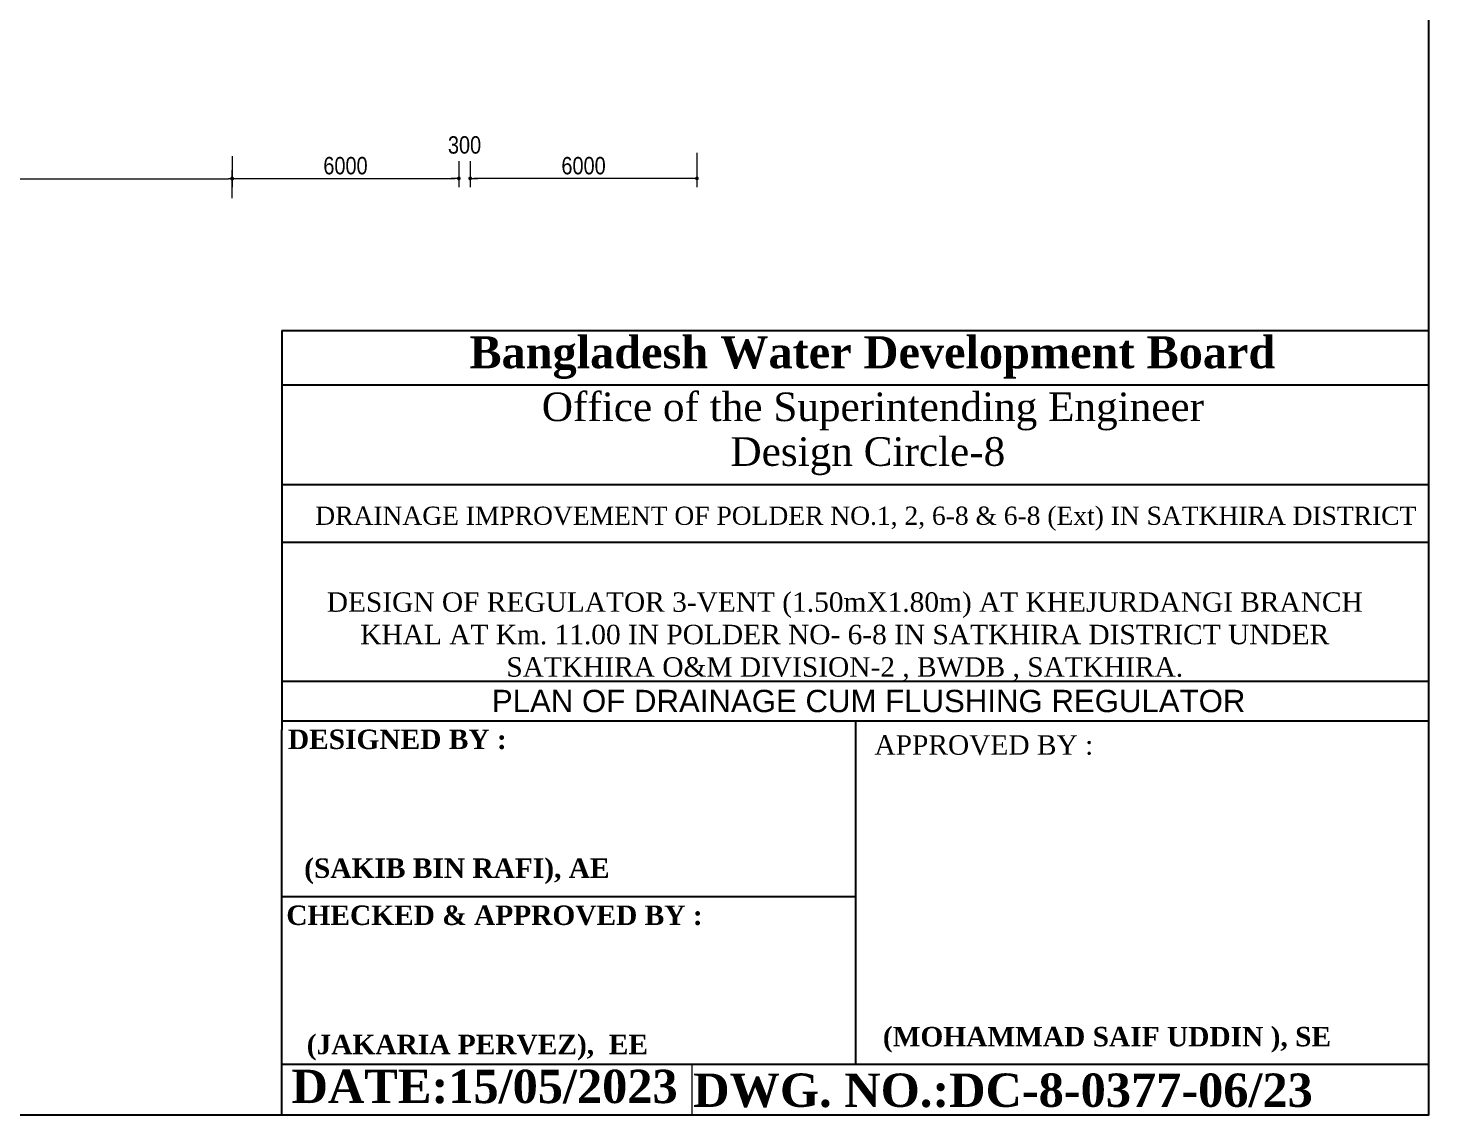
# Model space of a CAD drawing. Extents: x -119161 to 3778985, y -718511 to -30958.
# Drawn here: x 2649324 to 2686397, y -316259 to -287508 of the extents above; entities that cross this region are included whole.
import ezdxf

# ---------------------------------------------------------------- set-up
doc = ezdxf.new("R2010")
doc.units = 0
doc.header["$MEASUREMENT"] = 0
doc.layers.get('0').update_dxf_attribs({"linetype": 'CONTINUOUS'})
doc.layers.get('DEFPOINTS').update_dxf_attribs({"linetype": 'CONTINUOUS'})
doc.layers.add('Dim', color=7, linetype='CONTINUOUS', lineweight=9)
doc.layers.add('Left Bank Profile', color=7, linetype='CONTINUOUS', lineweight=25)
doc.layers.add('LINE', color=7, linetype='CONTINUOUS')
doc.styles.add('dimText', font='ARIALN.TTF')
doc.styles.get("Standard").update_dxf_attribs({"font": 'times.ttf', "height": 250})
doc.dimstyles.new('dim_230', dxfattribs={"dimtxt": 460, "dimasz": 460, "dimexe": 230, "dimexo": 100, "dimgap": 100, "dimtad": 1, "dimdec": 0, "dimzin": 0, "dimdsep": 46, "dimtxsty": 'dimText', "dimcen": 0.09, "dimclrd": 256, "dimclre": 256, "dimclrt": 7, "dimadec": 0, "dimazin": 0, "dimtfac": 1, "dimtdec": 0, "dimtofl": 0, "dimtmove": 0, "dimatfit": 3, "dimfxl": 1, "dimtolj": 1, "dimtzin": 0, "dimlwd": -1, "dimlwe": -1, "dimarcsym": 0})

# ---------------------------------------------------------------- blocks, each defined once
blk = doc.blocks.new('_Dot')
at = {"color": 0, "linetype": 'ByBlock', "lineweight": -2}
blk.add_line((-0.5, 0), (-1, 0), dxfattribs=at)
at = {"color": 0, "linetype": 'ByBlock', "const_width": 0.5}
blk.add_lwpolyline([(-0.25, 0, 1), (0.25, 0, 1)], format="xyb", close=True, dxfattribs=at)
blk = doc.blocks.new('*D1815')
at = {"layer": 'DEFPOINTS', "color": 0, "lineweight": -2, "ltscale": 500}
for p in [(2654725, -290797), (2660725, -290928), (2660725, -291486)]:
    blk.add_point(p, dxfattribs=at)
at = {"layer": 'Dim', "ltscale": 500}
for p, q in [((2654725, -290897), (2654725, -291716)), ((2660725, -291028), (2660725, -291716)), ((2654825, -291486), (2660625, -291486))]:
    blk.add_line(p, q, dxfattribs=at)
at = {"layer": 'Dim', "ltscale": 500, "xscale": 100, "yscale": 100, "zscale": 100, "rotation": 180}
blk.add_blockref('_Dot', (2654725, -291486), dxfattribs=at)
at = {"layer": 'Dim', "ltscale": 500, "xscale": 100, "yscale": 100, "zscale": 100}
blk.add_blockref('_Dot', (2660725, -291486), dxfattribs=at)
at = {"layer": 'Dim', "color": 7, "ltscale": 500, "insert": (2657725, -291151), "char_height": 460, "attachment_point": 5, "style": 'dimText'}
blk.add_mtext('\\A1;6000', dxfattribs=at)
blk = doc.blocks.new('*D1816')
at = {"layer": 'DEFPOINTS', "color": 0, "lineweight": -2, "ltscale": 500}
for p in [(2660725, -290928), (2661025, -290931), (2660725, -291486)]:
    blk.add_point(p, dxfattribs=at)
at = {"layer": 'Dim', "ltscale": 500}
for p, q in [((2660725, -291028), (2660725, -291716)), ((2661025, -291031), (2661025, -291716)), ((2660625, -291486), (2660525, -291486)), ((2661125, -291486), (2661225, -291486))]:
    blk.add_line(p, q, dxfattribs=at)
at = {"layer": 'Dim', "ltscale": 500, "xscale": 100, "yscale": 100, "zscale": 100}
blk.add_blockref('_Dot', (2660725, -291486), dxfattribs=at)
at = {"layer": 'Dim', "ltscale": 500, "xscale": 100, "yscale": 100, "zscale": 100, "rotation": 180}
blk.add_blockref('_Dot', (2661025, -291486), dxfattribs=at)
at = {"layer": 'Dim', "color": 7, "ltscale": 500, "insert": (2660875, -290603), "char_height": 460, "attachment_point": 5, "style": 'dimText'}
blk.add_mtext('\\A1;300', dxfattribs=at)
blk = doc.blocks.new('*D1817')
at = {"layer": 'DEFPOINTS', "color": 0, "lineweight": -2, "ltscale": 500}
for p in [(2661025, -290928), (2667025, -290707), (2661025, -291486)]:
    blk.add_point(p, dxfattribs=at)
at = {"layer": 'Dim', "ltscale": 500}
for p, q in [((2667025, -290807), (2667025, -291716)), ((2661025, -291028), (2661025, -291716)), ((2666925, -291486), (2661125, -291486))]:
    blk.add_line(p, q, dxfattribs=at)
at = {"layer": 'Dim', "ltscale": 500, "xscale": 100, "yscale": 100, "zscale": 100, "rotation": 180}
blk.add_blockref('_Dot', (2661025, -291486), dxfattribs=at)
at = {"layer": 'Dim', "ltscale": 500, "xscale": 100, "yscale": 100, "zscale": 100}
blk.add_blockref('_Dot', (2667025, -291486), dxfattribs=at)
at = {"layer": 'Dim', "color": 7, "ltscale": 500, "insert": (2664025, -291151), "char_height": 460, "attachment_point": 5, "style": 'dimText'}
blk.add_mtext('\\A1;6000', dxfattribs=at)
blk = doc.blocks.new('*D1848')
at = {"layer": 'DEFPOINTS', "color": 0, "lineweight": -2, "ltscale": 500}
for p in [(2607884, -291731, 0), (2654725, -291495), (2654725, -292112, 0)]:
    blk.add_point(p, dxfattribs=at)
at = {"layer": 'Dim', "ltscale": 500}
for p, q in [((2607884, -291631), (2607884, -291265)), ((2654725, -292012), (2654725, -291265)), ((2607984, -291495), (2654625, -291495))]:
    blk.add_line(p, q, dxfattribs=at)
at = {"layer": 'Dim', "ltscale": 500, "xscale": 100, "yscale": 100, "zscale": 100, "rotation": 180}
blk.add_blockref('_Dot', (2607884, -291495), dxfattribs=at)
at = {"layer": 'Dim', "ltscale": 500, "xscale": 100, "yscale": 100, "zscale": 100}
blk.add_blockref('_Dot', (2654725, -291495), dxfattribs=at)
at = {"layer": 'Dim', "color": 7, "ltscale": 500, "insert": (2631304, -291160), "char_height": 460, "attachment_point": 5, "style": 'dimText'}
blk.add_mtext('\\A1;46840', dxfattribs=at)

msp = doc.modelspace()

# ---------------------------------------------------------------- linework, layer by layer
at = {"layer": 'Left Bank Profile', "elevation": 0}
msp.add_lwpolyline([(2656038.2, -316259.2), (2686396.6, -316259.2)], dxfattribs=at)
msp.add_lwpolyline([(2656038.2, -316259.2), (2686396.6, -316259.2)], dxfattribs=at)
at = {"layer": 'LINE'}
for p, q in [((2656038.2, -295510.5, 0), (2686396.6, -295510.5, 0)), ((2656038.2, -295510.5, 0), (2656038.2, -306071.2, 0)), ((2656038.2, -296949.9, 0), (2686396.6, -296949.9, 0)), ((2656038.2, -299578.9, 0), (2686396.6, -299578.9, 0)), ((2656038.2, -301103.4, 0), (2686396.6, -301103.4, 0)), ((2656038.2, -304787.1, 0), (2686396.6, -304787.1, 0)), ((2656038.2, -305829.9, 0), (2686396.6, -305829.9, 0)), ((2671217.4, -305829.9, 0), (2671217.4, -314912, 0)), ((2656038.2, -316259.2, 0), (2656038.2, -306071.2, 0)), ((2656038.2, -310479.9, 0), (2671217.4, -310479.9, 0)), ((2656038.2, -314912, 0), (2686396.6, -314912, 0)), ((2661734.2, -314912, 0), (2686396.6, -314912, 0)), ((2661734.2, -314912, 0), (2686396.6, -314912, 0)), ((2661734.2, -314912, 0), (2686396.6, -314912, 0))]:
    msp.add_line(p, q, dxfattribs=at)
at = {"layer": 'LINE', "lineweight": 9}
msp.add_line((2686396.6, -295510.5, 0), (2686396.6, -316259.2, 0), dxfattribs=at)
at = {"layer": 'LINE', "color": 7, "lineweight": 9}
for p, q in [((2666888.5, -314912, 0), (2666888.5, -316259.2, 0)), ((2686396.6, -316259.2, 0), (2657048.4, -316259.2, 0)), ((2680133.7, -316259.2, 0), (2682186.2, -316259.2, 0))]:
    msp.add_line(p, q, dxfattribs=at)
at = {"layer": 'LINE', "elevation": 0}
msp.add_lwpolyline([(2577358.1, -316259.2), (2686396.6, -316259.2), (2686396.6, -239153.4), (2577358.1, -239153.4)], close=True, dxfattribs=at)
at = {"layer": 'LINE', "color": 0, "lineweight": 13, "elevation": 0}
msp.add_lwpolyline([(2623813.5, -316259.2), (2686396.6, -316259.2)], dxfattribs=at)

# ---------------------------------------------------------------- texts
at = {"layer": 'LINE', "color": 7, "lineweight": 9}
msp.add_text('APPROVED BY :', height=514.893, dxfattribs=at).set_placement((2671722.3, -306730.1, 0))
for s, insert, char_height, width, attachment_point in [('{\\fTimes New Roman|b1|i0|c0|p18;Bangladesh Water Development Board}', (2661003.4, -295660.7, 0), 845.781, 30380.17, 1), ('{\\fTimes New Roman|b0|i0|c0|p18;Office of the Superintending Engineer}', (2662920.4, -297147.9, 0), 756.893, 27187.337, 1), ('{\\fTimes New Roman|b0|i0|c0|p18;Design Circle-8}', (2667913.1, -298331.5, 0), 756.893, 27187.337, 1), ('{\\fTimes New Roman Greek|b0|i0|c0|p18;\\C256;DRAINAGE IMPROVEMENT OF POLDER NO.1, 2, 6-8 & 6-8 (Ext) IN SATKHIRA DISTRICT }', (2671494.5, -300805.9, 0), 481.95, 30229.644, 8), ('{\\fTimes New Roman Greek|b0|i0|c0|p18;\\C256;DESIGN OF REGULATOR 3-VENT (1.50mX1.80m) AT KHEJURDANGI BRANCH KHAL AT Km. 11.00 IN POLDER NO- 6-8 IN SATKHIRA DISTRICT UNDER SATKHIRA O&M DIVISION-2 , BWDB , SATKHIRA.}', (2670936.9, -304787.1, 0), 514.8929, 28654.826, 8)]:
    msp.add_mtext(s, dxfattribs=dict(at, insert=insert, char_height=char_height, width=width, attachment_point=attachment_point))
at = {"layer": 'LINE', "color": 0, "lineweight": 13, "insert": (2671569.3, -305612.3, 0), "char_height": 590.602, "width": 31121.252, "attachment_point": 8}
msp.add_mtext('\\A1;{\\fArial|b0|i0|c0|p34;\\C256;PLAN OF DRAINAGE CUM FLUSHING REGULATOR}', dxfattribs=at)
at = {"layer": 'LINE', "color": 7, "lineweight": 9, "attachment_point": 1}
for s, insert, char_height in [('{\\fTimes New Roman|b1|i0|c0|p18;DESIGNED BY :}', (2656201, -306065.5, 0), 514.893), ('{\\fTimes New Roman|b1|i0|c0|p18;\\C0;(SAKIB BIN RAFI), AE}', (2656632.6, -309473.1, 0), 514.893), ('{\\fTimes New Roman|b1|i0|c0|p18;CHECKED & APPROVED BY :}', (2656158.7, -310718.8, 0), 514.893), ('{\\fTimes New Roman|b1|i0|c0|p18;\\C0;(MOHAMMAD SAIF UDDIN ), SE}', (2671946.6, -313929.6, 0), 514.893), ('{\\fTimes New Roman|b1|i0|c0|p18;\\C0;(JAKARIA PERVEZ),  EE  }', (2656700.1, -314136.3, 0), 514.893), ('{\\fTimes New Roman|b1|i0|c0|p18;DATE:15/05/2023}', (2656299, -315062.3, 0), 882.231), (' {\\fTimes New Roman|b1|i0|c0|p18;DWG. NO.:DC-8-0377-06/23}', (2666593.6, -315162.3, 0), 882.231)]:
    msp.add_mtext(s, dxfattribs=dict(at, insert=insert, char_height=char_height))

# ---------------------------------------------------------------- dimensions: what is measured, and where the dimension line sits
at = {"layer": 'Dim', "ltscale": 500}
dim = msp.add_linear_dim(base=(2660724.5, -291485.5, 0), p1=(2661024.5, -290930.8, 0), p2=(2660724.5, -290928.1, 0), angle=180, dimstyle='dim_230', override={"dimasz": 100, "dimblk1": 'Dot', "dimblk2": 'Dot', "dimsah": 1, "dimtmove": 2}, dxfattribs=at)
dim.commit()
dim.dimension.update_dxf_attribs({"geometry": '*D1816', "text_midpoint": (2660874.5, -290602.8, 0), "dimtype": 160})
for base, p1, p2, picture, middle in [((2654724.5, -291495), (2607884.4, -291730.5, 0), (2654724.5, -292111.5, 0), '*D1848', (2631304.5, -291160.1)), ((2660724.5, -291485.5, 0), (2654724.5, -290797.4, 0), (2660724.5, -290928.1, 0), '*D1815', (2657724.5, -291150.6, 0))]:
    dim = msp.add_linear_dim(base=base, p1=p1, p2=p2, dimstyle='dim_230', override={"dimasz": 100, "dimblk1": 'Dot', "dimblk2": 'Dot', "dimsah": 1, "dimtmove": 2}, dxfattribs=at)
    dim.commit()
    dim.dimension.update_dxf_attribs({"geometry": picture, "text_midpoint": middle})
dim = msp.add_linear_dim(base=(2661024.5, -291485.5, 0), p1=(2667024.5, -290707.2, 0), p2=(2661024.5, -290928.1, 0), angle=180, dimstyle='dim_230', override={"dimasz": 100, "dimblk1": 'Dot', "dimblk2": 'Dot', "dimsah": 1, "dimtmove": 2}, dxfattribs=at)
dim.commit()
dim.dimension.update_dxf_attribs({"geometry": '*D1817', "text_midpoint": (2664024.5, -291150.6, 0)})

doc.saveas('drawing.dxf')
